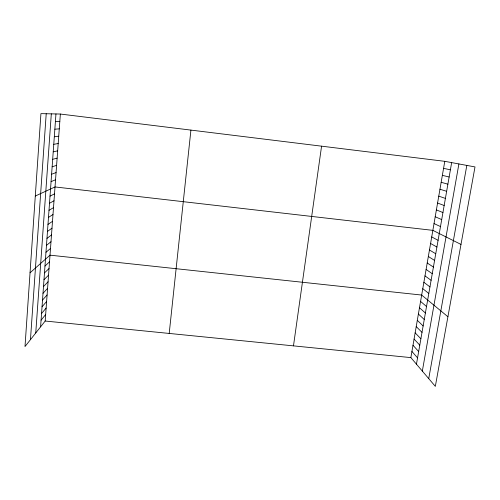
<?xml version="1.0" encoding="UTF-8"?>
<svg xmlns="http://www.w3.org/2000/svg" width="500" height="500" viewBox="0 0 500 500"><rect width="100%" height="100%" fill="white"/><g stroke="black" fill="none" stroke-linecap="round" stroke-linejoin="round"><path stroke-width="0.75" d="M30.456 339.656L46.212 113.744M35.75 332.969L51.312 113.85M40.587 326.844L55.956 113.95M45.188 321.031L60.362 114.044L444.781 161.325L475 166.925L435.325 386.369L410.863 357.612L45.188 321.031L25 346.562L40.931 113.631L60.362 114.044M169.2 333.438L190.919 130.106M293.481 345.869L321.569 146.175M410.863 357.612L444.781 161.325M416.456 364.188L451.656 162.6M422.331 371.094L458.9 163.944M428.731 378.625L466.819 165.413M41.069 320.188L45.663 314.55M41.55 313.506L46.137 308.044M42.031 306.8L46.619 301.512M42.519 300.069L47.094 294.962M43.006 293.312L47.581 288.387M43.5 286.537L48.062 281.788M43.987 279.731L48.55 275.169M44.481 272.906L49.037 268.525M44.975 266.056L49.525 261.856M30.044 272.794L50.012 255.169L421.675 295.062L447.912 316.737M45.969 252.275L50.506 248.456M46.469 245.35L51 241.719M46.975 238.394L51.494 234.956M47.475 231.419L51.994 228.169M47.981 224.412L52.494 221.356M48.487 217.381L52.994 214.525M49 210.331L53.494 207.669M49.513 203.25L54 200.781M50.025 196.144L54.506 193.875M35.294 196.038L55.019 186.944L432.85 230.356L460.988 244.419M51.069 181.631L55.544 179.775M51.606 174.225L56.069 172.581M52.144 166.794L56.6 165.356M52.681 159.331L57.131 158.112M53.225 151.838L57.663 150.838M53.762 144.319L58.2 143.531M54.312 136.775L58.738 136.2M54.856 129.194L59.275 128.844M55.406 121.587L59.819 121.456M443.569 168.344L450.4 169.819M442.362 175.331L449.144 177.006M441.156 182.3L447.894 184.163M439.956 189.237L446.644 191.3M438.762 196.15L445.406 198.406M437.575 203.044L444.169 205.494M436.388 209.906L442.938 212.55M435.206 216.75L441.706 219.581M434.025 223.562L440.487 226.581M431.719 236.931L438.088 240.312M430.588 243.475L436.912 247.037M429.456 250L435.744 253.744M428.331 256.506L434.575 260.419M427.212 262.987L433.413 267.075M426.1 269.444L432.256 273.712M424.988 275.881L431.1 280.319M423.875 282.294L429.95 286.906M422.775 288.688L428.806 293.469M420.575 301.413L426.525 306.525M419.481 307.738L425.394 313.025M418.394 314.044L424.263 319.494M417.306 320.331L423.137 325.95M416.225 326.6L422.013 332.375M415.144 332.844L420.894 338.781M414.069 339.069L419.781 345.169M412.994 345.269L418.669 351.531M411.925 351.45L417.562 357.869"/></g></svg>
